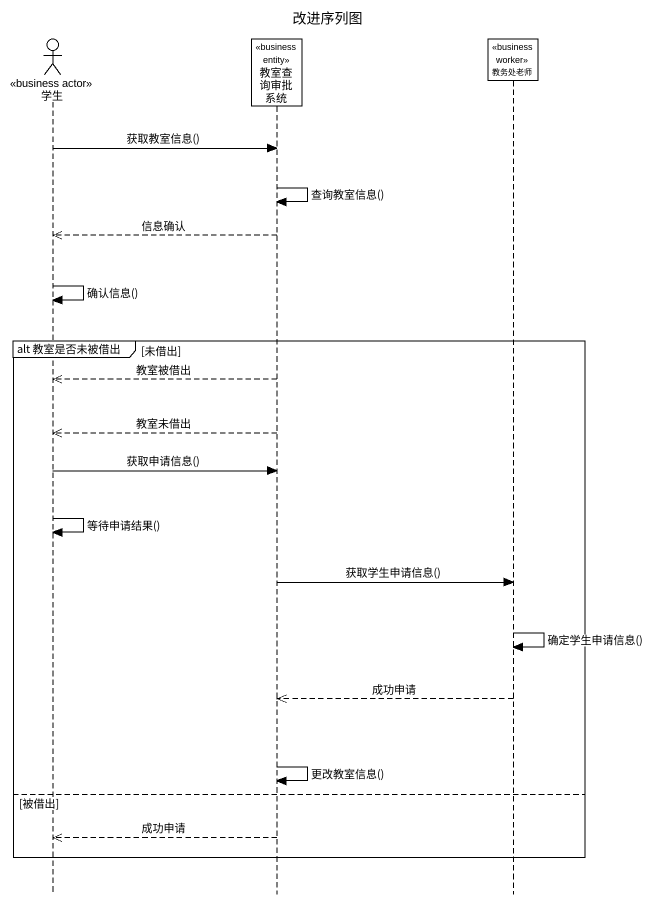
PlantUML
@startuml
title 改进序列图
hide footbox
actor 学生 <<business actor>>
participant 教室查询审批系统 <<business entity>>
participant 教务处老师 <<business worker>>

学生 -> 教室查询审批系统 : 获取教室信息()
教室查询审批系统 -> 教室查询审批系统 : 查询教室信息()
教室查询审批系统 -->> 学生 : 信息确认
学生 -> 学生 : 确认信息()
group alt 教室是否未被借出 [未借出]
  教室查询审批系统 -->> 学生 : 教室被借出
  教室查询审批系统 -->> 学生 : 教室未借出
  学生 -> 教室查询审批系统 : 获取申请信息()
  学生 -> 学生 : 等待申请结果()
  教室查询审批系统 -> 教务处老师 : 获取学生申请信息()
  教务处老师 -> 教务处老师 : 确定学生申请信息()
  教务处老师 -->> 教室查询审批系统 : 成功申请
  教室查询审批系统 -> 教室查询审批系统 : 更改教室信息()
else 被借出
  教室查询审批系统 -->> 学生 : 成功申请
end
@enduml
